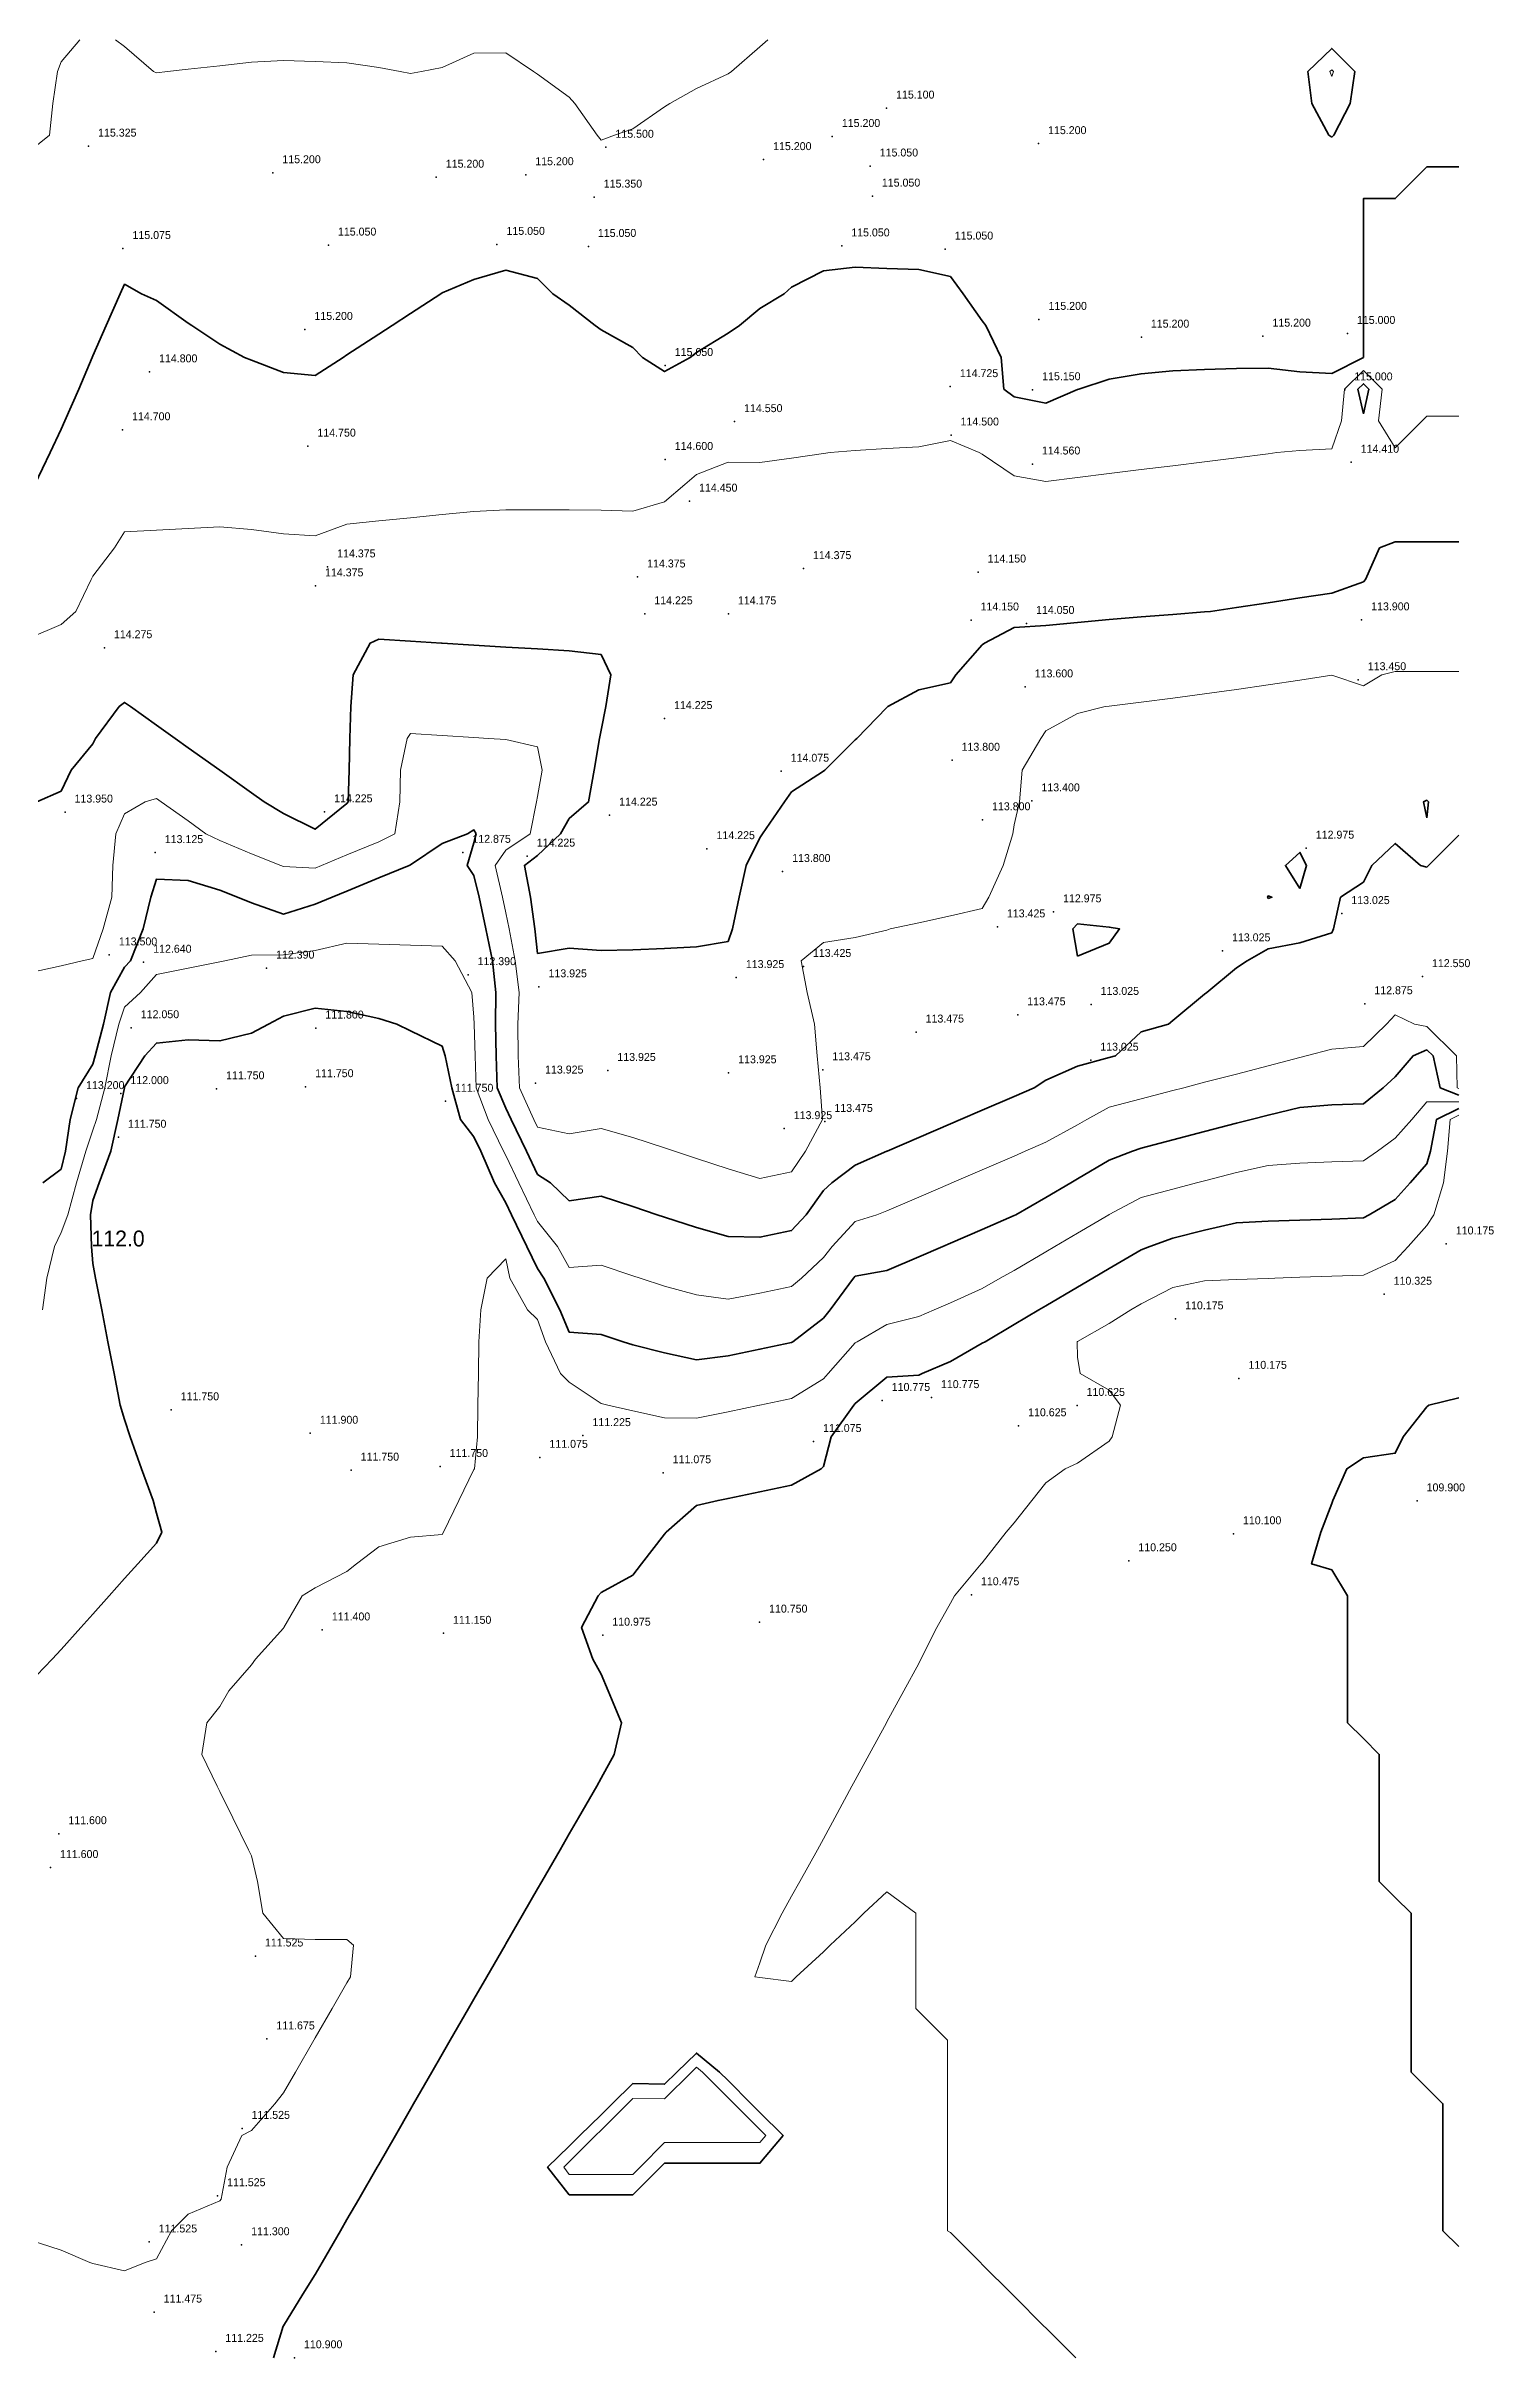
# Model space of a CAD drawing. Header units: metres. Extents: x 287882 to 288136, y 62808 to 63073.
# Drawn here: x 288090.1 to 288135.7, y 62808 to 62880.8 of the extents above; entities that cross this region are included whole.
import ezdxf

# ---------------------------------------------------------------- set-up
doc = ezdxf.new("R2010")
doc.units = ezdxf.units.M
for name, color, linetype in [('TOPO-CONT-PRIMARY', 2, 'Continuous'), ('TOPO-CONT-SECONDARY', 253, 'Continuous'), ('TOPO-CONT-TEXT', 3, 'Continuous'), ('TOPO-POINTS', 1, 'Continuous')]:
    doc.layers.add(name, color=color, linetype=linetype)

msp = doc.modelspace()

# ---------------------------------------------------------------- linework, layer by layer
at = {"layer": 'TOPO-CONT-PRIMARY', "lineweight": 35}
for points, elevation in [([(288130.6, 62877.982), (288130.512, 62878.043), (288129.977, 62879.043), (288129.845, 62880.043), (288130.6, 62880.774), (288131.331, 62880.043), (288131.182, 62879.043), (288130.672, 62878.043), (288130.6, 62877.982)], 115), ([(288089.771, 62867.043), (288090.254, 62868.043), (288090.6, 62868.78), (288090.724, 62869.043), (288091.155, 62870.043), (288091.579, 62871.043), (288091.6, 62871.095), (288092.022, 62872.043), (288092.466, 62873.043), (288092.6, 62873.348), (288093.13, 62873.043), (288093.6, 62872.83), (288094.6, 62872.124), (288094.715, 62872.043), (288095.6, 62871.46), (288096.377, 62871.043), (288096.6, 62870.957), (288097.6, 62870.569), (288098.6, 62870.473), (288099.479, 62871.043), (288099.6, 62871.122), (288100.6, 62871.771), (288101.02, 62872.043), (288101.6, 62872.42), (288102.561, 62873.043), (288102.6, 62873.08), (288103.6, 62873.492), (288104.6, 62873.789), (288105.6, 62873.529), (288106.086, 62873.043), (288106.6, 62872.686), (288107.419, 62872.043), (288107.6, 62871.913), (288108.6, 62871.355), (288108.9, 62871.043), (288109.6, 62870.595), (288110.405, 62871.043), (288110.6, 62871.198), (288111.6, 62871.804), (288111.953, 62872.043), (288112.6, 62872.581), (288113.364, 62873.043), (288113.6, 62873.25), (288114.6, 62873.765), (288115.6, 62873.889), (288116.6, 62873.844), (288117.6, 62873.813), (288118.6, 62873.593), (288118.994, 62873.043), (288119.6, 62872.199), (288119.712, 62872.043), (288120.197, 62871.043), (288120.284, 62870.043), (288120.6, 62869.796), (288121.6, 62869.606), (288122.6, 62870.032), (288122.638, 62870.043), (288123.6, 62870.361), (288124.6, 62870.529), (288125.6, 62870.621), (288126.6, 62870.665), (288127.6, 62870.693), (288128.6, 62870.701), (288129.6, 62870.589), (288130.6, 62870.537), (288131.6, 62871.043), (288131.6, 62872.043), (288131.6, 62873.043), (288131.6, 62874.043), (288131.6, 62875.043), (288131.6, 62876.043), (288131.6, 62876.043), (288132.6, 62876.043), (288133.6, 62877.043), (288133.6, 62877.043), (288134.6, 62877.043)], 115), ([(288131.6, 62869.27), (288131.426, 62870.043), (288131.6, 62870.213), (288131.769, 62870.043), (288131.6, 62869.27)], 114), ([(288089.833, 62857.043), (288090.6, 62857.381), (288090.919, 62858.043), (288091.6, 62858.875), (288091.685, 62859.043), (288092.43, 62860.043), (288092.6, 62860.176), (288092.786, 62860.043), (288093.6, 62859.464), (288094.19, 62859.043), (288094.6, 62858.751), (288095.594, 62858.043), (288095.6, 62858.039), (288096.6, 62857.327), (288096.998, 62857.043), (288097.6, 62856.683), (288098.6, 62856.181), (288099.6, 62856.991), (288099.637, 62857.043), (288099.666, 62858.043), (288099.694, 62859.043), (288099.722, 62860.043), (288099.794, 62861.043), (288100.327, 62862.043), (288100.6, 62862.164), (288101.6, 62862.103), (288102.582, 62862.043), (288102.6, 62862.042), (288103.6, 62861.982), (288104.6, 62861.921), (288105.6, 62861.86), (288106.6, 62861.799), (288107.6, 62861.683), (288107.904, 62861.043), (288107.75, 62860.043), (288107.6, 62859.303), (288107.555, 62859.043), (288107.38, 62858.043), (288107.205, 62857.043), (288106.6, 62856.519), (288106.319, 62856.043), (288105.6, 62855.354), (288105.189, 62855.043), (288105.378, 62854.043), (288105.514, 62853.043), (288105.6, 62852.273), (288106.6, 62852.434), (288107.6, 62852.36), (288108.6, 62852.384), (288109.6, 62852.431), (288110.6, 62852.478), (288111.6, 62852.647), (288111.733, 62853.043), (288111.951, 62854.043), (288112.165, 62855.043), (288112.6, 62855.916), (288112.686, 62856.043), (288113.38, 62857.043), (288113.6, 62857.358), (288114.6, 62858.013), (288114.646, 62858.043), (288115.6, 62858.995), (288115.651, 62859.043), (288116.6, 62860.02), (288116.628, 62860.043), (288117.6, 62860.578), (288118.6, 62860.794), (288118.769, 62861.043), (288119.6, 62861.993), (288119.668, 62862.043), (288120.6, 62862.536), (288121.6, 62862.604), (288122.6, 62862.697), (288123.6, 62862.785), (288124.6, 62862.87), (288125.6, 62862.95), (288126.6, 62863.029), (288126.787, 62863.043), (288127.6, 62863.166), (288128.6, 62863.316), (288129.6, 62863.467), (288130.6, 62863.617), (288131.6, 62863.971), (288131.662, 62864.043), (288132.11, 62865.043), (288132.6, 62865.239), (288133.6, 62865.239), (288134.6, 62865.239)], 114), ([(288133.6, 62856.543), (288133.488, 62857.043), (288133.6, 62857.096), (288133.653, 62857.043), (288133.6, 62856.543)], 113), ([(288090.027, 62845.043), (288090.6, 62845.478), (288090.743, 62846.043), (288090.889, 62847.043), (288091.143, 62848.043), (288091.6, 62848.781), (288091.671, 62849.043), (288091.94, 62850.043), (288092.159, 62851.043), (288092.6, 62851.841), (288092.785, 62852.043), (288093.183, 62853.043), (288093.423, 62854.043), (288093.6, 62854.606), (288094.6, 62854.569), (288095.6, 62854.261), (288096.153, 62854.043), (288096.6, 62853.868), (288097.6, 62853.511), (288098.6, 62853.825), (288099.131, 62854.043), (288099.6, 62854.237), (288100.6, 62854.648), (288101.56, 62855.043), (288101.6, 62855.062), (288102.6, 62855.736), (288103.398, 62856.043), (288103.6, 62856.161), (288103.673, 62856.043), (288103.6, 62855.75), (288103.388, 62855.043), (288103.6, 62854.73), (288103.758, 62854.043), (288103.977, 62853.043), (288104.186, 62852.043), (288104.291, 62851.043), (288104.279, 62850.043), (288104.296, 62849.043), (288104.328, 62848.043), (288104.6, 62847.402), (288104.766, 62847.043), (288105.248, 62846.043), (288105.6, 62845.314), (288106.006, 62845.043), (288106.6, 62844.481), (288107.6, 62844.627), (288108.6, 62844.297), (288109.369, 62844.043), (288109.6, 62843.967), (288110.6, 62843.637), (288111.6, 62843.352), (288112.6, 62843.333), (288113.6, 62843.541), (288114.052, 62844.043), (288114.6, 62844.806), (288114.864, 62845.043), (288115.6, 62845.608), (288116.6, 62846.04), (288116.608, 62846.043), (288117.6, 62846.473), (288118.6, 62846.905), (288118.92, 62847.043), (288119.6, 62847.338), (288120.6, 62847.77), (288121.232, 62848.043), (288121.6, 62848.283), (288122.6, 62848.718), (288123.6, 62848.996), (288123.791, 62849.043), (288124.6, 62849.807), (288125.463, 62850.043), (288125.6, 62850.158), (288126.6, 62850.988), (288126.667, 62851.043), (288127.6, 62851.818), (288127.941, 62852.043), (288128.6, 62852.421), (288129.6, 62852.603), (288130.6, 62852.915), (288130.66, 62853.043), (288130.876, 62854.043), (288131.6, 62854.52), (288131.862, 62855.043), (288132.6, 62855.736), (288133.399, 62855.043), (288133.6, 62854.991), (288133.653, 62855.043), (288134.6, 62855.991)], 113), ([(288129.6, 62854.319), (288129.143, 62855.043), (288129.6, 62855.454), (288129.812, 62855.043), (288129.6, 62854.319)], 113), ([(288128.6, 62854.006), (288128.582, 62854.043), (288128.6, 62854.085), (288128.719, 62854.043), (288128.6, 62854.006)], 113), ([(288122.6, 62852.19), (288122.45, 62853.043), (288122.6, 62853.206), (288123.6, 62853.103), (288123.924, 62853.043), (288123.6, 62852.598), (288122.6, 62852.19)], 113), ([(288089.6, 62829.292), (288090.326, 62830.043), (288090.6, 62830.345), (288091.225, 62831.043), (288091.6, 62831.463), (288092.119, 62832.043), (288092.6, 62832.582), (288093.013, 62833.043), (288093.6, 62833.7), (288093.772, 62834.043), (288093.6, 62834.639), (288093.496, 62835.043), (288093.134, 62836.043), (288092.772, 62837.043), (288092.6, 62837.593), (288092.462, 62838.043), (288092.269, 62839.043), (288092.076, 62840.043), (288091.882, 62841.043), (288091.689, 62842.043), (288091.6, 62842.503), (288091.559, 62843.043), (288091.532, 62844.043), (288091.6, 62844.488), (288091.8, 62845.043), (288092.165, 62846.043), (288092.384, 62847.043), (288092.597, 62848.043), (288092.6, 62848.075), (288093.241, 62849.043), (288093.6, 62849.448), (288094.6, 62849.555), (288095.6, 62849.514), (288096.6, 62849.756), (288097.133, 62850.043), (288097.6, 62850.295), (288098.6, 62850.544), (288099.6, 62850.44), (288100.6, 62850.227), (288101.173, 62850.043), (288101.6, 62849.838), (288102.6, 62849.355), (288102.69, 62849.043), (288102.903, 62848.043), (288103.171, 62847.043), (288103.6, 62846.493), (288103.817, 62846.043), (288104.25, 62845.043), (288104.6, 62844.42), (288104.782, 62844.043), (288105.264, 62843.043), (288105.6, 62842.347), (288105.796, 62842.043), (288106.306, 62841.043), (288106.6, 62840.341), (288107.6, 62840.272), (288108.292, 62840.043), (288108.6, 62839.944), (288109.6, 62839.695), (288110.6, 62839.475), (288111.6, 62839.601), (288112.6, 62839.808), (288113.6, 62840.016), (288113.638, 62840.043), (288114.6, 62840.787), (288114.815, 62841.043), (288115.547, 62842.043), (288115.6, 62842.109), (288116.6, 62842.281), (288117.6, 62842.714), (288118.363, 62843.043), (288118.6, 62843.146), (288119.6, 62843.579), (288120.6, 62844.014), (288120.652, 62844.043), (288121.6, 62844.58), (288122.388, 62845.043), (288122.6, 62845.169), (288123.6, 62845.758), (288124.327, 62846.043), (288124.6, 62846.141), (288125.6, 62846.401), (288126.6, 62846.661), (288127.6, 62846.921), (288128.07, 62847.043), (288128.6, 62847.181), (288129.6, 62847.421), (288130.6, 62847.502), (288131.6, 62847.538), (288132.218, 62848.043), (288132.6, 62848.383), (288133.164, 62849.043), (288133.6, 62849.235), (288133.792, 62849.043), (288134.013, 62848.043), (288134.6, 62847.812)], 112), ([(288097.293, 62808.043), (288097.596, 62809.043), (288097.6, 62809.052), (288098.212, 62810.043), (288098.6, 62810.665), (288098.818, 62811.043), (288099.394, 62812.043), (288099.6, 62812.4), (288099.971, 62813.043), (288100.547, 62814.043), (288100.6, 62814.135), (288101.124, 62815.043), (288101.6, 62815.87), (288101.7, 62816.043), (288102.276, 62817.043), (288102.6, 62817.605), (288102.853, 62818.043), (288103.429, 62819.043), (288103.6, 62819.34), (288104.006, 62820.043), (288104.582, 62821.043), (288104.6, 62821.075), (288105.158, 62822.043), (288105.6, 62822.81), (288105.735, 62823.043), (288106.311, 62824.043), (288106.6, 62824.545), (288106.888, 62825.043), (288107.464, 62826.043), (288107.6, 62826.297), (288108.017, 62827.043), (288108.239, 62828.043), (288107.821, 62829.043), (288107.6, 62829.57), (288107.337, 62830.043), (288106.988, 62831.043), (288107.508, 62832.043), (288107.6, 62832.145), (288108.6, 62832.688), (288108.875, 62833.043), (288109.6, 62833.982), (288109.648, 62834.043), (288110.6, 62834.886), (288111.283, 62835.043), (288111.6, 62835.109), (288112.6, 62835.317), (288113.6, 62835.525), (288114.525, 62836.043), (288114.6, 62836.117), (288114.845, 62837.043), (288115.556, 62838.043), (288115.6, 62838.093), (288116.6, 62838.927), (288117.6, 62838.99), (288117.712, 62839.043), (288118.6, 62839.42), (288119.6, 62839.992), (288119.688, 62840.043), (288120.6, 62840.581), (288121.386, 62841.043), (288121.6, 62841.169), (288122.6, 62841.758), (288123.084, 62842.043), (288123.6, 62842.347), (288124.6, 62842.936), (288124.877, 62843.043), (288125.6, 62843.299), (288126.6, 62843.559), (288127.6, 62843.787), (288128.6, 62843.834), (288129.6, 62843.87), (288130.6, 62843.906), (288131.6, 62843.942), (288131.785, 62844.043), (288132.6, 62844.524), (288133.07, 62845.043), (288133.6, 62845.64), (288133.711, 62846.043), (288133.903, 62847.043), (288134.6, 62847.391)], 111), ([(288134.6, 62811.543), (288134.1, 62812.043), (288134.1, 62813.043), (288134.1, 62814.043), (288134.1, 62815.043), (288134.1, 62816.043), (288133.6, 62816.543), (288133.1, 62817.043), (288133.1, 62818.043), (288133.1, 62819.043), (288133.1, 62820.043), (288133.1, 62821.043), (288133.1, 62822.043), (288132.6, 62822.543), (288132.1, 62823.043), (288132.1, 62824.043), (288132.1, 62825.043), (288132.1, 62826.043), (288132.1, 62827.043), (288131.6, 62827.543), (288131.1, 62828.043), (288131.1, 62829.043), (288131.1, 62830.043), (288131.1, 62831.043), (288131.1, 62832.043), (288130.6, 62832.855), (288129.965, 62833.043), (288130.26, 62834.043), (288130.6, 62834.951), (288130.634, 62835.043), (288131.077, 62836.043), (288131.6, 62836.386), (288132.6, 62836.529), (288132.849, 62837.043), (288133.6, 62837.987), (288133.657, 62838.043), (288134.6, 62838.279)], 110), ([(288106.6, 62813.172), (288107.6, 62813.172), (288108.6, 62813.172), (288109.471, 62814.043), (288109.6, 62814.172), (288110.6, 62814.172), (288111.6, 62814.172), (288112.6, 62814.172), (288113.33, 62815.043), (288112.6, 62815.773), (288112.33, 62816.043), (288111.6, 62816.773), (288111.33, 62817.043), (288110.6, 62817.641), (288109.989, 62817.043), (288109.6, 62816.655), (288108.6, 62816.676), (288107.952, 62816.043), (288107.6, 62815.692), (288106.936, 62815.043), (288106.6, 62814.708), (288105.918, 62814.043), (288106.6, 62813.172)], 111)]:
    msp.add_lwpolyline(points, dxfattribs=dict(at, elevation=elevation))
at = {"layer": 'TOPO-CONT-SECONDARY', "lineweight": 13}
for points, elevation in [([(288089.6, 62877.532), (288090.241, 62878.043), (288090.337, 62879.043), (288090.49, 62880.043), (288090.6, 62880.346), (288091.196, 62881.043)], 115.5), ([(288092.311, 62881.043), (288092.6, 62880.829), (288093.512, 62880.043), (288093.6, 62880.005), (288093.948, 62880.043), (288094.6, 62880.116), (288095.6, 62880.226), (288096.6, 62880.337), (288097.6, 62880.392), (288098.6, 62880.365), (288099.6, 62880.319), (288100.6, 62880.173), (288101.271, 62880.043), (288101.6, 62879.98), (288101.945, 62880.043), (288102.6, 62880.172), (288103.6, 62880.628), (288104.6, 62880.632), (288105.471, 62880.043), (288105.6, 62879.963), (288106.6, 62879.24), (288106.775, 62879.043), (288107.481, 62878.043), (288107.6, 62877.883), (288108.02, 62878.043), (288108.6, 62878.242), (288109.6, 62878.93), (288109.766, 62879.043), (288110.6, 62879.516), (288111.6, 62879.978), (288111.707, 62880.043), (288112.6, 62880.828), (288112.845, 62881.043)], 115.5), ([(288130.6, 62879.884), (288130.542, 62880.043), (288130.6, 62880.1), (288130.657, 62880.043), (288130.6, 62879.884)], 114.5), ([(288089.6, 62862.195), (288090.6, 62862.629), (288091.066, 62863.043), (288091.548, 62864.043), (288091.6, 62864.151), (288092.28, 62865.043), (288092.6, 62865.55), (288093.6, 62865.601), (288094.6, 62865.652), (288095.6, 62865.703), (288096.6, 62865.626), (288097.6, 62865.488), (288098.6, 62865.423), (288099.6, 62865.794), (288100.6, 62865.894), (288101.6, 62865.989), (288102.096, 62866.043), (288102.6, 62866.094), (288103.6, 62866.194), (288104.6, 62866.237), (288105.6, 62866.241), (288106.6, 62866.246), (288107.6, 62866.236), (288108.6, 62866.203), (288109.6, 62866.498), (288110.239, 62867.043), (288110.6, 62867.35), (288111.6, 62867.74), (288112.6, 62867.73), (288113.6, 62867.868), (288114.6, 62868.013), (288114.808, 62868.043), (288115.6, 62868.107), (288116.6, 62868.173), (288117.6, 62868.227), (288118.6, 62868.421), (288119.505, 62868.043), (288119.6, 62867.998), (288120.6, 62867.316), (288121.6, 62867.138), (288122.6, 62867.26), (288123.6, 62867.383), (288124.6, 62867.507), (288125.6, 62867.631), (288126.6, 62867.756), (288127.6, 62867.882), (288128.6, 62868.009), (288128.873, 62868.043), (288129.6, 62868.107), (288130.6, 62868.165), (288130.911, 62869.043), (288130.999, 62870.043), (288131.6, 62870.628), (288132.185, 62870.043), (288132.069, 62869.043), (288132.6, 62868.196), (288133.448, 62869.043), (288133.6, 62869.196), (288134.6, 62869.196)], 114.5), ([(288089.6, 62851.661), (288090.6, 62851.884), (288091.268, 62852.043), (288091.6, 62852.107), (288091.927, 62853.043), (288092.194, 62854.043), (288092.235, 62855.043), (288092.32, 62856.043), (288092.6, 62856.671), (288093.251, 62857.043), (288093.6, 62857.154), (288093.755, 62857.043), (288094.6, 62856.442), (288095.159, 62856.043), (288095.6, 62855.827), (288096.6, 62855.405), (288097.519, 62855.043), (288097.6, 62855.012), (288098.6, 62854.961), (288098.801, 62855.043), (288099.6, 62855.373), (288100.6, 62855.784), (288101.103, 62856.043), (288101.262, 62857.043), (288101.291, 62858.043), (288101.496, 62859.043), (288101.6, 62859.193), (288102.6, 62859.132), (288103.6, 62859.071), (288104.057, 62859.043), (288104.6, 62859.01), (288105.6, 62858.777), (288105.745, 62858.043), (288105.6, 62857.215), (288105.57, 62857.043), (288105.373, 62856.043), (288104.6, 62855.522), (288104.27, 62855.043), (288104.499, 62854.043), (288104.6, 62853.548), (288104.712, 62853.043), (288104.899, 62852.043), (288105.017, 62851.043), (288104.982, 62850.043), (288104.987, 62849.043), (288105.03, 62848.043), (288105.482, 62847.043), (288105.6, 62846.797), (288106.6, 62846.585), (288107.6, 62846.76), (288108.6, 62846.475), (288109.6, 62846.145), (288109.908, 62846.043), (288110.6, 62845.815), (288111.6, 62845.485), (288112.6, 62845.184), (288113.6, 62845.391), (288114.037, 62846.043), (288114.571, 62847.043), (288114.493, 62848.043), (288114.407, 62849.043), (288114.316, 62850.043), (288114.086, 62851.043), (288113.903, 62852.043), (288114.6, 62852.614), (288115.6, 62852.771), (288116.6, 62853.008), (288116.704, 62853.043), (288117.6, 62853.232), (288118.6, 62853.455), (288119.6, 62853.69), (288119.805, 62854.043), (288120.254, 62855.043), (288120.563, 62856.043), (288120.6, 62856.326), (288120.771, 62857.043), (288120.852, 62858.043), (288121.449, 62859.043), (288121.6, 62859.277), (288122.6, 62859.83), (288123.472, 62860.043), (288123.6, 62860.059), (288124.6, 62860.181), (288125.6, 62860.309), (288126.6, 62860.443), (288127.6, 62860.582), (288128.6, 62860.728), (288129.6, 62860.881), (288130.6, 62861.04), (288131.6, 62860.7), (288132.174, 62861.043), (288132.6, 62861.155), (288133.6, 62861.155), (288134.6, 62861.155)], 113.5), ([(288090.012, 62841.043), (288090.151, 62842.043), (288090.397, 62843.043), (288090.6, 62843.483), (288090.814, 62844.043), (288091.084, 62845.043), (288091.377, 62846.043), (288091.6, 62846.708), (288091.718, 62847.043), (288091.979, 62848.043), (288092.181, 62849.043), (288092.418, 62850.043), (288092.6, 62850.58), (288093.106, 62851.043), (288093.6, 62851.608), (288094.6, 62851.804), (288095.6, 62852.008), (288095.757, 62852.043), (288096.6, 62852.217), (288097.6, 62852.232), (288098.6, 62852.365), (288099.6, 62852.599), (288100.6, 62852.566), (288101.6, 62852.534), (288102.6, 62852.501), (288103.006, 62852.043), (288103.53, 62851.043), (288103.6, 62850.266), (288103.608, 62850.043), (288103.639, 62849.043), (288103.672, 62848.043), (288104.05, 62847.043), (288104.533, 62846.043), (288104.6, 62845.903), (288105.015, 62845.043), (288105.497, 62844.043), (288105.6, 62843.83), (288106.226, 62843.043), (288106.6, 62842.376), (288107.6, 62842.45), (288108.6, 62842.119), (288108.831, 62842.043), (288109.6, 62841.789), (288110.6, 62841.523), (288111.6, 62841.378), (288112.6, 62841.571), (288113.6, 62841.779), (288113.905, 62842.043), (288114.6, 62842.698), (288114.876, 62843.043), (288115.6, 62843.824), (288116.281, 62844.043), (288116.6, 62844.161), (288117.6, 62844.593), (288118.6, 62845.026), (288118.641, 62845.043), (288119.6, 62845.458), (288120.6, 62845.891), (288120.953, 62846.043), (288121.6, 62846.323), (288122.6, 62846.874), (288122.888, 62847.043), (288123.6, 62847.428), (288124.6, 62847.692), (288125.6, 62847.952), (288125.951, 62848.043), (288126.6, 62848.212), (288127.6, 62848.472), (288128.6, 62848.732), (288129.6, 62848.992), (288129.797, 62849.043), (288130.6, 62849.252), (288131.6, 62849.336), (288132.322, 62850.043), (288132.6, 62850.341), (288133.203, 62850.043), (288133.6, 62849.97), (288134.527, 62849.043), (288134.547, 62848.043), (288134.6, 62848.022)], 112.5), ([(288089.6, 62811.76), (288090.6, 62811.429), (288091.505, 62811.043), (288091.6, 62811.014), (288092.6, 62810.779), (288093.246, 62811.043), (288093.6, 62811.164), (288094.081, 62812.043), (288094.6, 62812.562), (288095.6, 62812.984), (288095.642, 62813.043), (288095.833, 62814.043), (288096.296, 62815.043), (288096.6, 62815.196), (288097.328, 62816.043), (288097.6, 62816.382), (288097.982, 62817.043), (288098.558, 62818.043), (288098.6, 62818.117), (288099.134, 62819.043), (288099.6, 62819.851), (288099.711, 62820.043), (288099.805, 62821.043), (288099.6, 62821.217), (288098.6, 62821.215), (288097.6, 62821.251), (288096.956, 62822.043), (288096.788, 62823.043), (288096.6, 62823.847), (288096.504, 62824.043), (288096.012, 62825.043), (288095.6, 62825.881), (288095.52, 62826.043), (288095.028, 62827.043), (288095.185, 62828.043), (288095.6, 62828.553), (288095.886, 62829.043), (288096.6, 62829.867), (288096.723, 62830.043), (288097.6, 62831.025), (288097.617, 62831.043), (288098.192, 62832.043), (288098.6, 62832.29), (288099.6, 62832.806), (288099.904, 62833.043), (288100.6, 62833.588), (288101.6, 62833.883), (288102.6, 62833.971), (288102.636, 62834.043), (288103.123, 62835.043), (288103.6, 62836.021), (288103.611, 62836.043), (288103.709, 62837.043), (288103.723, 62838.043), (288103.738, 62839.043), (288103.753, 62840.043), (288103.811, 62841.043), (288104.013, 62842.043), (288104.6, 62842.649), (288104.723, 62842.043), (288105.289, 62841.043), (288105.6, 62840.745), (288105.853, 62840.043), (288106.322, 62839.043), (288106.6, 62838.772), (288107.6, 62838.094), (288107.812, 62838.043), (288108.6, 62837.866), (288109.6, 62837.646), (288110.6, 62837.631), (288111.6, 62837.838), (288112.587, 62838.043), (288112.6, 62838.046), (288113.6, 62838.254), (288114.6, 62838.875), (288114.749, 62839.043), (288115.6, 62840.004), (288115.659, 62840.043), (288116.6, 62840.589), (288117.6, 62840.834), (288118.084, 62841.043), (288118.6, 62841.267), (288119.6, 62841.72), (288120.163, 62842.043), (288120.6, 62842.286), (288121.6, 62842.875), (288121.887, 62843.043), (288122.6, 62843.463), (288123.585, 62844.043), (288123.6, 62844.052), (288124.6, 62844.589), (288125.6, 62844.85), (288126.344, 62845.043), (288126.6, 62845.11), (288127.6, 62845.37), (288128.6, 62845.595), (288129.6, 62845.668), (288130.6, 62845.704), (288131.6, 62845.74), (288132.045, 62846.043), (288132.6, 62846.449), (288133.122, 62847.043), (288133.6, 62847.597), (288134.6, 62847.601)], 111.5), ([(288122.541, 62808.043), (288121.6, 62808.985), (288121.541, 62809.043), (288120.6, 62809.985), (288120.541, 62810.043), (288119.6, 62810.985), (288119.541, 62811.043), (288118.6, 62811.985), (288118.509, 62812.043), (288118.509, 62813.043), (288118.509, 62814.043), (288118.509, 62815.043), (288118.509, 62816.043), (288118.509, 62817.043), (288118.509, 62818.043), (288117.6, 62818.953), (288117.509, 62819.043), (288117.509, 62820.043), (288117.509, 62821.043), (288117.509, 62822.043), (288116.6, 62822.72), (288115.873, 62822.043), (288115.6, 62821.77), (288114.814, 62821.043), (288114.6, 62820.829), (288113.745, 62820.043), (288113.6, 62819.898), (288112.6, 62820.021), (288112.441, 62820.043), (288112.6, 62820.481), (288112.792, 62821.043), (288113.301, 62822.043), (288113.6, 62822.578), (288113.86, 62823.043), (288114.412, 62824.043), (288114.6, 62824.39), (288114.955, 62825.043), (288115.498, 62826.043), (288115.6, 62826.231), (288116.041, 62827.043), (288116.584, 62828.043), (288116.6, 62828.072), (288117.128, 62829.043), (288117.6, 62829.913), (288117.671, 62830.043), (288118.167, 62831.043), (288118.6, 62831.806), (288118.725, 62832.043), (288119.571, 62833.043), (288119.6, 62833.08), (288120.354, 62834.043), (288120.6, 62834.339), (288121.159, 62835.043), (288121.6, 62835.599), (288122.212, 62836.043), (288122.6, 62836.222), (288123.6, 62836.908), (288123.69, 62837.043), (288123.953, 62838.043), (288123.6, 62838.515), (288122.678, 62839.043), (288122.6, 62839.561), (288122.584, 62840.043), (288122.6, 62840.053), (288123.6, 62840.614), (288124.282, 62841.043), (288124.6, 62841.231), (288125.6, 62841.748), (288126.6, 62841.964), (288127.6, 62842), (288128.6, 62842.035), (288128.811, 62842.043), (288129.6, 62842.072), (288130.6, 62842.108), (288131.6, 62842.143), (288132.6, 62842.598), (288133.003, 62843.043), (288133.6, 62843.703), (288133.814, 62844.043), (288134.117, 62845.043), (288134.25, 62846.043), (288134.326, 62847.043), (288134.6, 62847.18)], 110.5), ([(288106.6, 62813.818), (288107.6, 62813.818), (288108.6, 62813.818), (288108.826, 62814.043), (288109.6, 62814.818), (288110.6, 62814.818), (288111.6, 62814.818), (288112.6, 62814.818), (288112.789, 62815.043), (288112.6, 62815.233), (288111.789, 62816.043), (288111.6, 62816.233), (288110.789, 62817.043), (288110.6, 62817.198), (288110.442, 62817.043), (288109.6, 62816.202), (288108.6, 62816.207), (288108.432, 62816.043), (288107.6, 62815.211), (288107.428, 62815.043), (288106.6, 62814.216), (288106.423, 62814.043), (288106.6, 62813.818)], 111.5)]:
    msp.add_lwpolyline(points, dxfattribs=dict(at, elevation=elevation))
at = {"layer": 'TOPO-POINTS'}
for p in [(288116.587, 62878.894), (288114.88, 62877.999), (288091.467, 62877.696), (288107.752, 62877.66), (288112.717, 62877.271), (288121.372, 62877.774), (288097.267, 62876.858), (288102.412, 62876.717), (288105.23, 62876.796), (288116.072, 62877.07), (288107.385, 62876.09), (288116.14, 62876.122), (288092.549, 62874.471), (288099.017, 62874.579), (288104.323, 62874.602), (288107.2, 62874.537), (288115.176, 62874.553), (288118.436, 62874.454), (288121.386, 62872.24), (288098.277, 62871.924), (288124.608, 62871.68), (288128.436, 62871.711), (288131.095, 62871.797), (288093.385, 62870.587), (288109.62, 62870.787), (288118.595, 62870.121), (288121.186, 62870.024), (288131.01, 62870.019), (288092.535, 62868.763), (288111.803, 62869.019), (288118.617, 62868.598), (288098.371, 62868.248), (288109.62, 62867.827), (288121.178, 62867.685), (288131.214, 62867.74), (288110.385, 62866.515), (288098.992, 62864.444), (288108.751, 62864.127), (288113.971, 62864.39), (288119.47, 62864.283), (288098.611, 62863.846), (288108.976, 62862.965), (288111.608, 62862.964), (288119.247, 62862.772), (288120.993, 62862.663), (288131.543, 62862.776), (288091.965, 62861.899), (288120.952, 62860.665), (288131.437, 62860.892), (288109.597, 62859.667), (288118.649, 62858.354), (288113.27, 62858.009), (288090.725, 62856.723), (288098.897, 62856.73), (288121.163, 62857.076), (288107.869, 62856.627), (288119.608, 62856.48), (288093.566, 62855.446), (288103.249, 62855.455), (288105.277, 62855.337), (288110.935, 62855.57), (288129.8, 62855.586), (288113.316, 62854.85), (288120.076, 62853.107), (288121.843, 62853.581), (288130.918, 62853.525), (288127.163, 62852.353), (288092.12, 62852.224), (288093.201, 62851.994), (288097.068, 62851.808), (288113.969, 62851.861), (288103.413, 62851.602), (288105.646, 62851.22), (288111.858, 62851.511), (288133.457, 62851.54), (288120.715, 62850.337), (288123.027, 62850.665), (288131.643, 62850.687), (288092.81, 62849.931), (288098.62, 62849.921), (288117.517, 62849.795), (288123.015, 62848.908), (288095.496, 62848.008), (288098.3, 62848.074), (288105.537, 62848.189), (288107.813, 62848.586), (288111.616, 62848.512), (288114.58, 62848.608), (288091.088, 62847.699), (288092.483, 62847.856), (288102.701, 62847.615), (288113.367, 62846.753), (288114.645, 62846.98), (288092.408, 62846.482), (288134.208, 62843.122), (288132.25, 62841.537), (288125.687, 62840.763), (288127.681, 62838.889), (288094.067, 62837.898), (288116.451, 62838.193), (288118, 62838.282), (288122.584, 62838.036), (288098.447, 62837.16), (288107.029, 62837.085), (288120.744, 62837.395), (288105.675, 62836.401), (288114.289, 62836.899), (288099.733, 62835.997), (288102.533, 62836.112), (288109.555, 62835.915), (288133.289, 62835.03), (288127.507, 62833.993), (288124.214, 62833.144), (288119.259, 62832.073), (288098.825, 62830.965), (288102.638, 62830.859), (288107.654, 62830.8), (288112.59, 62831.211), (288090.531, 62824.548), (288090.267, 62823.482), (288096.719, 62820.696), (288097.078, 62818.084), (288096.298, 62815.268), (288095.529, 62813.147), (288093.375, 62811.69), (288096.286, 62811.602), (288093.531, 62809.482), (288095.472, 62808.245), (288097.948, 62808.043)]:
    msp.add_point(p, dxfattribs=at)

# ---------------------------------------------------------------- texts
at = {"layer": 'TOPO-CONT-TEXT'}
for s, height, p in [('115.100', 0.25, (288116.887, 62879.194)), ('115.200', 0.25, (288115.18, 62878.299)), ('115.325', 0.25, (288091.767, 62877.996)), ('115.500', 0.25, (288108.052, 62877.96)), ('115.200', 0.25, (288113.017, 62877.571)), ('115.200', 0.25, (288121.672, 62878.074)), ('115.200', 0.25, (288097.567, 62877.158)), ('115.200', 0.25, (288102.712, 62877.017)), ('115.200', 0.25, (288105.53, 62877.096)), ('115.050', 0.25, (288116.372, 62877.37)), ('115.350', 0.25, (288107.685, 62876.39)), ('115.050', 0.25, (288116.44, 62876.422)), ('115.075', 0.25, (288092.849, 62874.771)), ('115.050', 0.25, (288099.317, 62874.879)), ('115.050', 0.25, (288104.623, 62874.902)), ('115.050', 0.25, (288107.5, 62874.837)), ('115.050', 0.25, (288115.476, 62874.853)), ('115.050', 0.25, (288118.736, 62874.754)), ('115.200', 0.25, (288121.686, 62872.54)), ('115.200', 0.25, (288098.577, 62872.224)), ('115.200', 0.25, (288124.908, 62871.98)), ('115.200', 0.25, (288128.736, 62872.011)), ('115.000', 0.25, (288131.395, 62872.097)), ('115.050', 0.25, (288109.92, 62871.087)), ('114.800', 0.25, (288093.685, 62870.887)), ('114.725', 0.25, (288118.895, 62870.421)), ('115.150', 0.25, (288121.486, 62870.324)), ('115.000', 0.25, (288131.31, 62870.319)), ('114.700', 0.25, (288092.835, 62869.063)), ('114.550', 0.25, (288112.103, 62869.319)), ('114.500', 0.25, (288118.917, 62868.898)), ('114.750', 0.25, (288098.671, 62868.548)), ('114.600', 0.25, (288109.92, 62868.127)), ('114.560', 0.25, (288121.478, 62867.985)), ('114.410', 0.25, (288131.514, 62868.04)), ('114.450', 0.25, (288110.685, 62866.815)), ('114.375', 0.25, (288099.292, 62864.744)), ('114.375', 0.25, (288114.271, 62864.69)), ('114.150', 0.25, (288119.77, 62864.583)), ('114.375', 0.25, (288098.911, 62864.146)), ('114.375', 0.25, (288109.051, 62864.427)), ('114.225', 0.25, (288109.276, 62863.265)), ('114.175', 0.25, (288111.908, 62863.264)), ('114.150', 0.25, (288119.547, 62863.072)), ('113.900', 0.25, (288131.843, 62863.076)), ('114.050', 0.25, (288121.293, 62862.963)), ('114.275', 0.25, (288092.265, 62862.199)), ('113.600', 0.25, (288121.252, 62860.965)), ('113.450', 0.25, (288131.737, 62861.192)), ('114.225', 0.25, (288109.897, 62859.967)), ('113.800', 0.25, (288118.949, 62858.654)), ('114.075', 0.25, (288113.57, 62858.309)), ('113.400', 0.25, (288121.463, 62857.376)), ('113.950', 0.25, (288091.025, 62857.023)), ('114.225', 0.25, (288099.197, 62857.03)), ('114.225', 0.25, (288108.169, 62856.927)), ('113.800', 0.25, (288119.908, 62856.78)), ('113.125', 0.25, (288093.866, 62855.746)), ('112.875', 0.25, (288103.549, 62855.755)), ('114.225', 0.25, (288111.235, 62855.87)), ('112.975', 0.25, (288130.1, 62855.886)), ('114.225', 0.25, (288105.577, 62855.637)), ('113.800', 0.25, (288113.616, 62855.15)), ('112.975', 0.25, (288122.143, 62853.881)), ('113.025', 0.25, (288131.218, 62853.825)), ('113.425', 0.25, (288120.376, 62853.407)), ('113.500', 0.25, (288092.42, 62852.524)), ('112.640', 0.25, (288093.501, 62852.294)), ('112.390', 0.25, (288097.368, 62852.108)), ('113.425', 0.25, (288114.269, 62852.161)), ('113.025', 0.25, (288127.463, 62852.653)), ('112.390', 0.25, (288103.713, 62851.902)), ('113.925', 0.25, (288105.946, 62851.52)), ('113.925', 0.25, (288112.158, 62851.811)), ('112.550', 0.25, (288133.757, 62851.84)), ('113.475', 0.25, (288121.015, 62850.637)), ('113.025', 0.25, (288123.327, 62850.965)), ('112.875', 0.25, (288131.943, 62850.987)), ('112.050', 0.25, (288093.11, 62850.231)), ('111.800', 0.25, (288098.92, 62850.221)), ('113.475', 0.25, (288117.817, 62850.095)), ('113.025', 0.25, (288123.315, 62849.208)), ('113.925', 0.25, (288105.837, 62848.489)), ('113.925', 0.25, (288108.113, 62848.886)), ('113.925', 0.25, (288111.916, 62848.812)), ('113.475', 0.25, (288114.88, 62848.908)), ('113.200', 0.25, (288091.388, 62847.999)), ('112.000', 0.25, (288092.783, 62848.156)), ('111.750', 0.25, (288095.796, 62848.308)), ('111.750', 0.25, (288098.6, 62848.374)), ('111.750', 0.25, (288103.001, 62847.915)), ('113.925', 0.25, (288113.667, 62847.053)), ('113.475', 0.25, (288114.945, 62847.28)), ('111.750', 0.25, (288092.708, 62846.782)), ('110.175', 0.25, (288134.508, 62843.422)), ('112.0', 0.5, (288091.559, 62843.043)), ('110.325', 0.25, (288132.55, 62841.837)), ('110.175', 0.25, (288125.987, 62841.063)), ('110.175', 0.25, (288127.981, 62839.189)), ('110.775', 0.25, (288116.751, 62838.493)), ('110.775', 0.25, (288118.3, 62838.582)), ('110.625', 0.25, (288122.884, 62838.336)), ('111.750', 0.25, (288094.367, 62838.198)), ('110.625', 0.25, (288121.044, 62837.695)), ('111.900', 0.25, (288098.747, 62837.46)), ('111.225', 0.25, (288107.329, 62837.385)), ('111.075', 0.25, (288114.589, 62837.199)), ('111.750', 0.25, (288100.033, 62836.297)), ('111.750', 0.25, (288102.833, 62836.412)), ('111.075', 0.25, (288105.975, 62836.701)), ('111.075', 0.25, (288109.855, 62836.215)), ('109.900', 0.25, (288133.589, 62835.33)), ('110.100', 0.25, (288127.807, 62834.293)), ('110.250', 0.25, (288124.514, 62833.444)), ('110.475', 0.25, (288119.559, 62832.373)), ('111.400', 0.25, (288099.125, 62831.265)), ('111.150', 0.25, (288102.938, 62831.159)), ('110.975', 0.25, (288107.954, 62831.1)), ('110.750', 0.25, (288112.89, 62831.511)), ('111.600', 0.25, (288090.831, 62824.848)), ('111.600', 0.25, (288090.567, 62823.782)), ('111.525', 0.25, (288097.019, 62820.996)), ('111.675', 0.25, (288097.378, 62818.384)), ('111.525', 0.25, (288096.598, 62815.568)), ('111.525', 0.25, (288095.829, 62813.447)), ('111.525', 0.25, (288093.675, 62811.99)), ('111.300', 0.25, (288096.586, 62811.902)), ('111.475', 0.25, (288093.831, 62809.782)), ('111.225', 0.25, (288095.772, 62808.545)), ('110.900', 0.25, (288098.248, 62808.343))]:
    msp.add_text(s, height=height, dxfattribs=at).set_placement(p)

doc.saveas('drawing.dxf')
